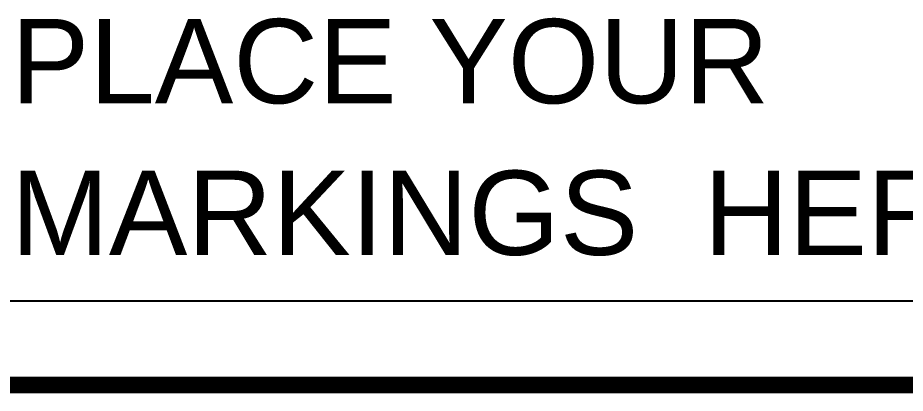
# Model space of a CAD drawing. Header units: inches. Extents: x -0.14 to 3.29, y -0.08 to 7.88.
# Drawn here: x 2.0036 to 2.4251, y -0.0039 to 0.1743 of the extents above; entities that cross this region are included whole.
import ezdxf

# ---------------------------------------------------------------- set-up
doc = ezdxf.new("R2010")
doc.units = ezdxf.units.IN
doc.header["$MEASUREMENT"] = 0
for name, color, linetype in [('Board outline', 6, 'Continuous'), ('Bottom Layer', 5, 'Continuous'), ('PCBM Notes', 216, 'Continuous'), ('Top Layer', 1, 'Continuous')]:
    doc.layers.add(name, color=color, linetype=linetype)
doc.styles.add('Arial', font='', dxfattribs={"height": 0.2})
doc.styles.get('Arial').set_extended_font_data('Arial')

msp = doc.modelspace()

# ---------------------------------------------------------------- linework, layer by layer
at = {"layer": 'Board outline'}
msp.add_lwpolyline([(0.11811, 0, 0.00787, 0.00787, 0), (3.0315, 0, 0.00787, 0.00787, 0)], format="xyseb", dxfattribs=at)
at = {"layer": 'Bottom Layer'}
msp.add_line((2.93139, 0.03971), (0.21821, 0.03971), dxfattribs=at)
at = {"layer": 'Top Layer'}
msp.add_line((2.93604, 0.03971), (0.21356, 0.03971), dxfattribs=at)

# ---------------------------------------------------------------- texts
at = {"layer": 'PCBM Notes', "style": 'Arial'}
for s, p in [('PLACE YOUR', (2.00032, 0.13369)), ('MARKINGS  HERE', (2.00032, 0.06171))]:
    msp.add_text(s, height=0.04, rotation=360, dxfattribs=at).set_placement(p)

doc.saveas('drawing.dxf')
